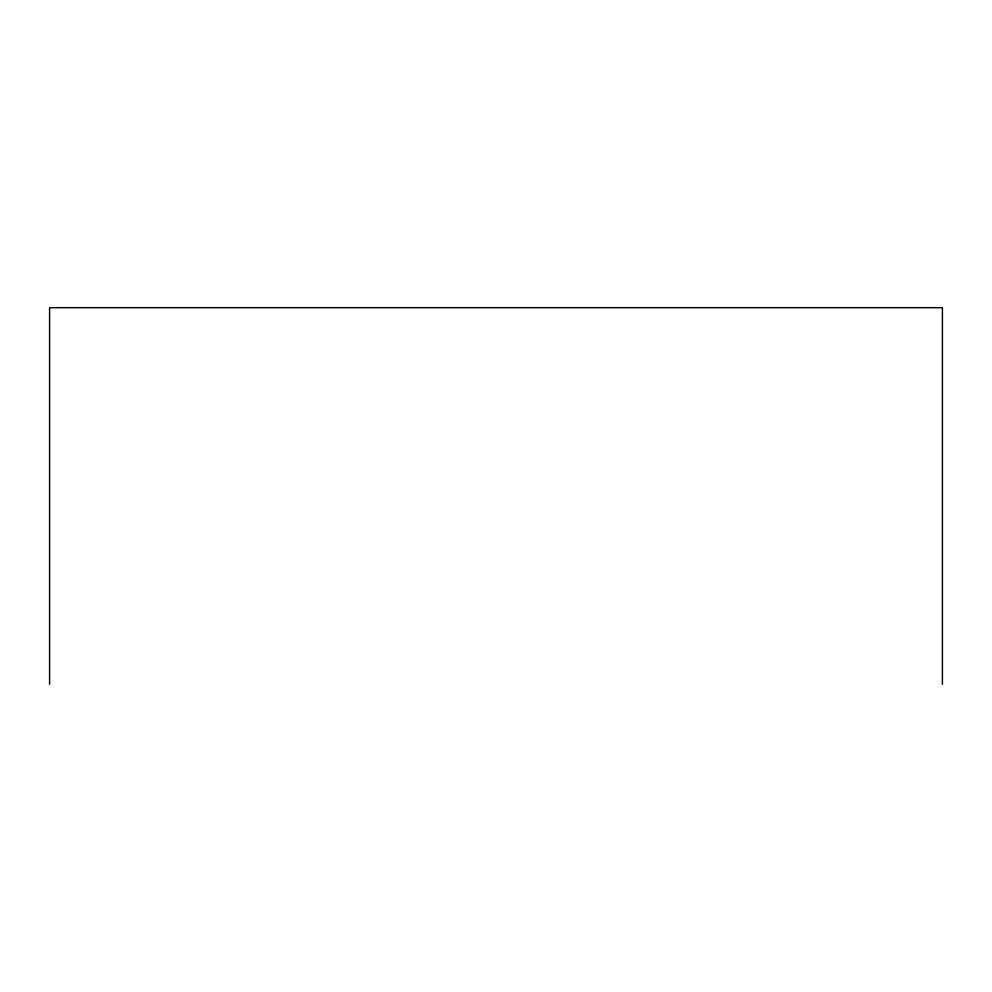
<?xml version="1.0" encoding="UTF-8"?>
<svg xmlns="http://www.w3.org/2000/svg" width="992" height="992" viewBox="0 0 992 992"><rect width="100%" height="100%" fill="white"/><g stroke="black" fill="none" stroke-linecap="round" stroke-linejoin="round"><path stroke-width="1.49" d="M942.4 684.306L942.4 307.694L49.6 307.694L49.6 684.306"/></g></svg>
